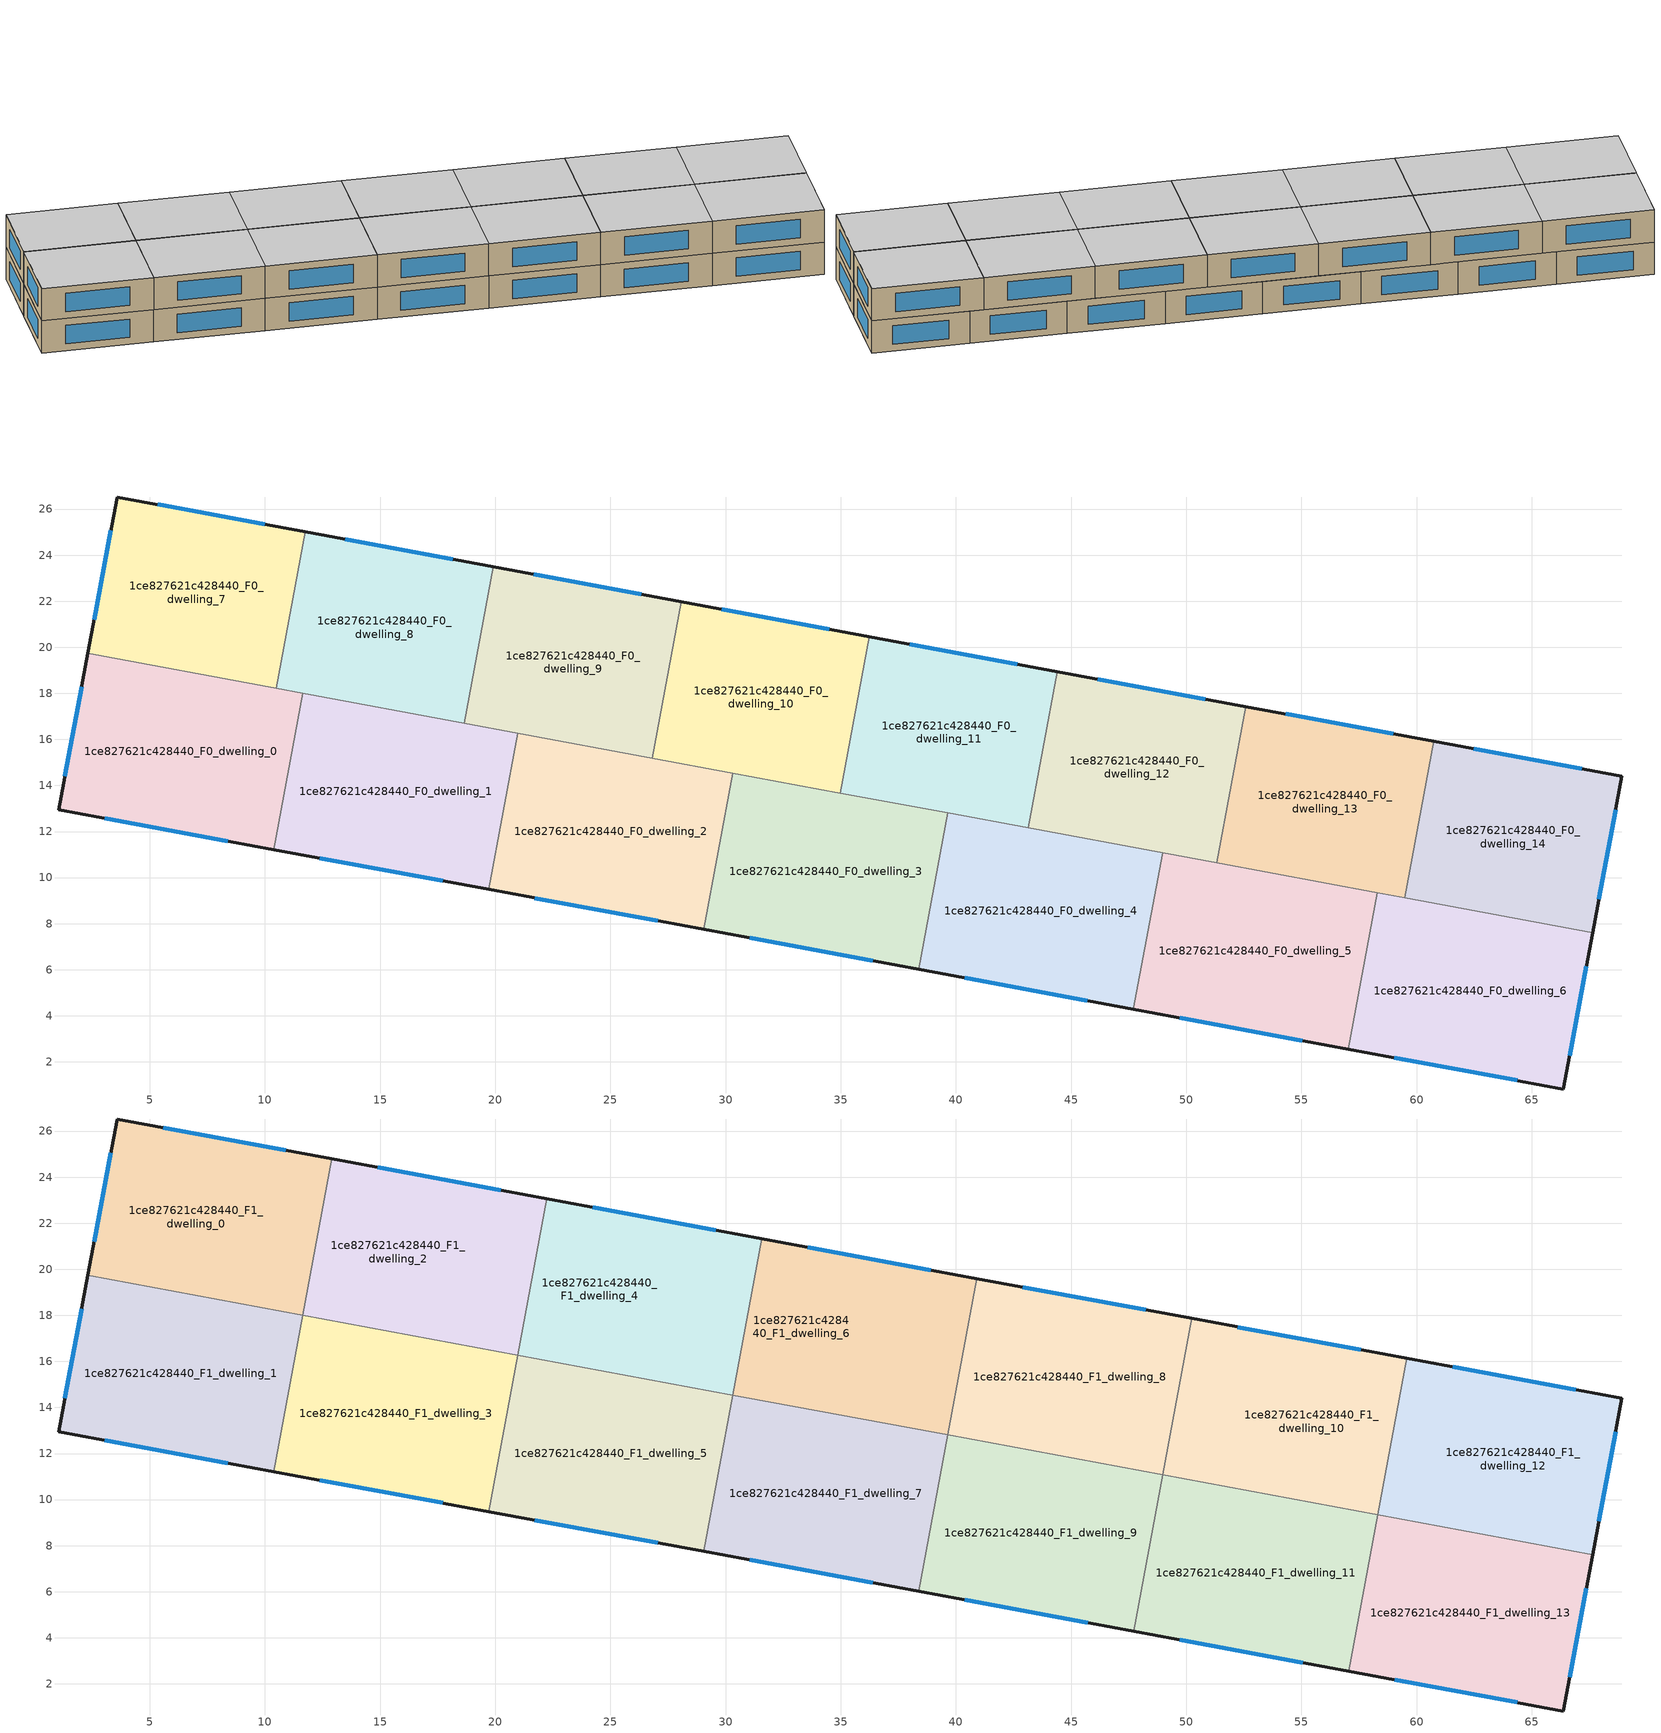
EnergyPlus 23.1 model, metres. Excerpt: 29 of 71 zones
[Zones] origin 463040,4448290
1ce827621c428440_F0_dwelling_0
 floor ground (EU_floor_Construction): 11.64,18 10.38,11.22 1.04,12.95 2.32,19.74 z0
 wall outside (EU_wall_Construction): 2.32,19.74 1.04,12.95 10.38,11.22 z0:3
 wall to 1ce827621c428440_F0_dwelling_1 (EU_wall_Construction): 10.38,11.22 11.64,18 z0:3
 wall to 1ce827621c428440_F0_dwelling_7 (EU_wall_Construction): 10.49,18.22 2.32,19.74 z0:3
 wall to 1ce827621c428440_F0_dwelling_8 (EU_wall_Construction): 11.64,18 10.49,18.22 z0:3
 window (EU_Window_Construction): 3.04,12.58 8.38,11.59 / 2.04,18.28 1.32,14.4 z0.64:2.36
1ce827621c428440_F0_dwelling_1
 floor ground (EU_floor_Construction): 20.97,16.27 19.71,9.48 10.38,11.22 11.64,18 z0
 wall outside (EU_wall_Construction): 10.38,11.22 19.71,9.48 z0:3
 wall to 1ce827621c428440_F0_dwelling_2 (EU_wall_Construction): 19.71,9.48 20.97,16.27 z0:3
 wall to 1ce827621c428440_F0_dwelling_8 (EU_wall_Construction): 18.65,16.7 11.64,18 z0:3
 wall to 1ce827621c428440_F0_dwelling_9 (EU_wall_Construction): 20.97,16.27 18.65,16.7 z0:3
 window (EU_Window_Construction): 12.38,10.84 17.71,9.85 z0.64:2.36
 roof outside (EU_roof_Construction): 10.39,11.21 11.65,18 11.01,14.61 z3
1ce827621c428440_F0_dwelling_10
 floor ground (EU_floor_Construction): 36.24,20.46 34.98,13.67 26.82,15.19 28.08,21.98 z0
 wall outside (EU_wall_Construction): 36.24,20.46 28.08,21.98 z0:3
 wall to 1ce827621c428440_F0_dwelling_11 (EU_wall_Construction): 34.98,13.67 36.24,20.46 z0:3
 wall to 1ce827621c428440_F0_dwelling_9 (EU_wall_Construction): 28.08,21.98 26.82,15.19 z0:3
 wall to 1ce827621c428440_F0_dwelling_3 (EU_wall_Construction): 30.31,14.54 34.98,13.67 z0:3
 wall to 1ce827621c428440_F0_dwelling_2 (EU_wall_Construction): 26.82,15.19 30.31,14.54 z0:3
 window (EU_Window_Construction): 34.49,20.78 29.83,21.65 z0.64:2.36
 ceiling adiabatic (EU_roof_Construction): 34.98,13.67 36.24,20.46 28.08,21.98 26.82,15.19 z3
1ce827621c428440_F0_dwelling_11
 floor ground (EU_floor_Construction): 44.41,18.94 43.15,12.15 34.98,13.67 36.24,20.46 z0
 wall outside (EU_wall_Construction): 44.41,18.94 36.24,20.46 z0:3
 wall to 1ce827621c428440_F0_dwelling_12 (EU_wall_Construction): 43.15,12.15 44.41,18.94 z0:3
 wall to 1ce827621c428440_F0_dwelling_4 (EU_wall_Construction): 39.64,12.81 43.15,12.15 z0:3
 wall to 1ce827621c428440_F0_dwelling_3 (EU_wall_Construction): 34.98,13.67 39.64,12.81 z0:3
 window (EU_Window_Construction): 42.66,19.27 37.99,20.14 z0.64:2.36
 ceiling adiabatic (EU_roof_Construction): 43.15,12.15 44.41,18.94 40.9,19.59 39.64,12.81 z3
1ce827621c428440_F0_dwelling_12
 floor ground (EU_floor_Construction): 52.57,17.43 51.31,10.64 43.15,12.15 44.41,18.94 z0
 wall outside (EU_wall_Construction): 52.57,17.43 44.41,18.94 z0:3
 wall to 1ce827621c428440_F0_dwelling_13 (EU_wall_Construction): 51.31,10.64 52.57,17.43 z0:3
 wall to 1ce827621c428440_F0_dwelling_5 (EU_wall_Construction): 48.97,11.07 51.31,10.64 z0:3
 wall to 1ce827621c428440_F0_dwelling_4 (EU_wall_Construction): 43.15,12.15 48.97,11.07 z0:3
 window (EU_Window_Construction): 50.83,17.75 46.16,18.62 z0.64:2.36
 ceiling adiabatic (EU_roof_Construction): 48.97,11.07 50.23,17.86 44.41,18.94 43.15,12.15 z3
1ce827621c428440_F0_dwelling_13
 floor ground (EU_floor_Construction): 60.74,15.91 59.48,9.12 51.31,10.64 52.57,17.43 z0
 wall outside (EU_wall_Construction): 60.74,15.91 52.57,17.43 z0:3
 wall to 1ce827621c428440_F0_dwelling_14 (EU_wall_Construction): 59.48,9.12 60.74,15.91 z0:3
 wall to 1ce827621c428440_F0_dwelling_6 (EU_wall_Construction): 58.3,9.34 59.48,9.12 z0:3
 wall to 1ce827621c428440_F0_dwelling_5 (EU_wall_Construction): 51.31,10.64 58.3,9.34 z0:3
 window (EU_Window_Construction): 58.99,16.24 54.32,17.1 z0.64:2.36
1ce827621c428440_F0_dwelling_14
 floor ground (EU_floor_Construction): 68.91,14.39 67.64,7.61 59.48,9.12 60.74,15.91 z0
 wall outside (EU_wall_Construction): 67.64,7.61 68.91,14.39 60.74,15.91 z0:3
 wall to 1ce827621c428440_F0_dwelling_6 (EU_wall_Construction): 59.48,9.12 67.64,7.61 z0:3
 window (EU_Window_Construction): 67.16,14.72 62.49,15.59 / 67.91,9.06 68.64,12.94 z0.64:2.36
1ce827621c428440_F0_dwelling_2
 floor ground (EU_floor_Construction): 30.3,14.54 29.04,7.75 19.71,9.48 20.97,16.27 z0
 wall outside (EU_wall_Construction): 19.71,9.48 29.04,7.75 z0:3
 wall to 1ce827621c428440_F0_dwelling_3 (EU_wall_Construction): 29.04,7.75 30.3,14.54 z0:3
 wall to 1ce827621c428440_F0_dwelling_9 (EU_wall_Construction): 26.82,15.19 20.97,16.27 z0:3
 window (EU_Window_Construction): 21.71,9.11 27.05,8.12 z0.64:2.36
 ceiling adiabatic (EU_roof_Construction): 29.05,7.75 30.3,14.54 20.98,16.27 19.72,9.48 z3
1ce827621c428440_F0_dwelling_3
 floor ground (EU_floor_Construction): 39.64,12.81 38.38,6.02 29.04,7.75 30.3,14.54 z0
 wall outside (EU_wall_Construction): 29.04,7.75 38.38,6.02 z0:3
 wall to 1ce827621c428440_F0_dwelling_4 (EU_wall_Construction): 38.38,6.02 39.64,12.81 z0:3
 window (EU_Window_Construction): 31.04,7.38 36.38,6.39 z0.64:2.36
 ceiling adiabatic (EU_roof_Construction): 38.38,6.02 39.64,12.81 30.31,14.54 29.05,7.75 z3
1ce827621c428440_F0_dwelling_4
 floor ground (EU_floor_Construction): 48.97,11.07 47.71,4.29 38.38,6.02 39.64,12.81 z0
 wall outside (EU_wall_Construction): 38.38,6.02 47.71,4.29 z0:3
 wall to 1ce827621c428440_F0_dwelling_5 (EU_wall_Construction): 47.71,4.29 48.97,11.07 z0:3
 window (EU_Window_Construction): 40.38,5.65 45.71,4.66 z0.64:2.36
1ce827621c428440_F0_dwelling_5
 floor ground (EU_floor_Construction): 58.3,9.34 57.04,2.55 47.71,4.29 48.97,11.07 z0
 wall outside (EU_wall_Construction): 47.71,4.29 57.04,2.55 z0:3
 wall to 1ce827621c428440_F0_dwelling_6 (EU_wall_Construction): 57.04,2.55 58.3,9.34 z0:3
 window (EU_Window_Construction): 49.71,3.91 55.04,2.92 z0.64:2.36
 ceiling adiabatic (EU_roof_Construction): 57.04,2.55 58.3,9.34 48.97,11.07 47.71,4.29 z3
1ce827621c428440_F0_dwelling_6
 floor ground (EU_floor_Construction): 67.64,7.61 66.37,0.82 57.04,2.55 58.3,9.34 z0
 wall outside (EU_wall_Construction): 57.04,2.55 66.37,0.82 67.64,7.61 z0:3
 window (EU_Window_Construction): 66.64,2.27 67.37,6.15 / 59.04,2.18 64.37,1.19 z0.64:2.36
1ce827621c428440_F0_dwelling_7
 floor ground (EU_floor_Construction): 11.75,25.01 10.49,18.22 2.32,19.74 3.59,26.52 z0
 wall outside (EU_wall_Construction): 11.75,25.01 3.59,26.52 2.32,19.74 z0:3
 wall to 1ce827621c428440_F0_dwelling_8 (EU_wall_Construction): 10.49,18.22 11.75,25.01 z0:3
 window (EU_Window_Construction): 3.32,25.07 2.59,21.19 / 10,25.33 5.34,26.2 z0.64:2.36
 ceiling adiabatic (EU_roof_Construction): 10.49,18.22 11.75,25.01 3.59,26.52 2.32,19.74 z3
1ce827621c428440_F0_dwelling_8
 floor ground (EU_floor_Construction): 19.91,23.49 18.65,16.7 10.49,18.22 11.75,25.01 z0
 wall outside (EU_wall_Construction): 19.91,23.49 11.75,25.01 z0:3
 wall to 1ce827621c428440_F0_dwelling_9 (EU_wall_Construction): 18.65,16.7 19.91,23.49 z0:3
 window (EU_Window_Construction): 18.16,23.82 13.5,24.68 z0.64:2.36
1ce827621c428440_F0_dwelling_9
 floor ground (EU_floor_Construction): 28.08,21.98 26.82,15.19 18.65,16.7 19.91,23.49 z0
 wall outside (EU_wall_Construction): 28.08,21.98 19.91,23.49 z0:3
 window (EU_Window_Construction): 26.33,22.3 21.66,23.17 z0.64:2.36
1ce827621c428440_F1_dwelling_0
 floor to 1ce827621c428440_F0_dwelling_8 (EU_floor_Construction): 12.91,24.79 11.65,18 10.49,18.22 11.75,25.01 z3
 floor adiabatic (EU_floor_Construction): 11.75,25.01 10.49,18.22 11.65,18 2.32,19.73 3.59,26.52 z3
 wall outside (EU_wall_Construction): 12.91,24.79 3.59,26.52 2.32,19.73 z3:6
 wall to 1ce827621c428440_F1_dwelling_1 (EU_wall_Construction): 2.32,19.73 11.65,18 z3:6
 wall to 1ce827621c428440_F1_dwelling_2 (EU_wall_Construction): 11.65,18 12.91,24.79 z3:6
 window (EU_Window_Construction): 3.32,25.07 2.59,21.19 / 10.91,25.16 5.58,26.15 z3.64:5.36
 ceiling to 1ce827621c428440_F2_dwelling_0 (EU_floor_Construction): 11.65,18 12.91,24.79 3.59,26.52 2.32,19.73 z6
1ce827621c428440_F1_dwelling_1
 floor outside (EU_floor_Construction): 11.64,18 11.01,14.61 10.38,11.22 z3
 floor to 1ce827621c428440_F0_dwelling_0 (EU_floor_Construction): 11.64,18 10.38,11.22 1.04,12.95 2.32,19.73 z3
 wall outside (EU_wall_Construction): 2.32,19.73 1.04,12.95 10.39,11.21 z3:6
 wall to 1ce827621c428440_F1_dwelling_3 (EU_wall_Construction): 10.39,11.21 11.65,18 z3:6
 window (EU_Window_Construction): 2.04,18.28 1.32,14.4 / 3.05,12.58 8.39,11.59 z3.64:5.36
 ceiling to 1ce827621c428440_F2_dwelling_1 (EU_floor_Construction): 10.39,11.21 11.65,18 2.32,19.73 1.04,12.95 z6
1ce827621c428440_F1_dwelling_10
 floor to 1ce827621c428440_F0_dwelling_13 (EU_floor_Construction): 59.57,16.13 58.31,9.34 51.31,10.64 52.57,17.43 z3
 floor to 1ce827621c428440_F0_dwelling_12 (EU_floor_Construction): 52.57,17.43 51.31,10.64 48.97,11.07 50.23,17.86 z3
 wall outside (EU_wall_Construction): 59.57,16.13 50.23,17.86 z3:6
 wall to 1ce827621c428440_F1_dwelling_11 (EU_wall_Construction): 48.97,11.07 58.31,9.34 z3:6
 wall to 1ce827621c428440_F1_dwelling_8 (EU_wall_Construction): 50.23,17.86 48.97,11.07 z3:6
 wall to 1ce827621c428440_F1_dwelling_12 (EU_wall_Construction): 58.31,9.35 59.57,16.13 z3:6
 window (EU_Window_Construction): 57.57,16.5 52.23,17.49 z3.64:5.36
 ceiling to 1ce827621c428440_F2_dwelling_10 (EU_floor_Construction): 58.31,9.34 59.57,16.13 50.23,17.86 48.97,11.07 z6
1ce827621c428440_F1_dwelling_11
 floor adiabatic (EU_floor_Construction): 58.3,9.34 57.04,2.55 47.71,4.28 48.97,11.07 z3
 wall outside (EU_wall_Construction): 47.71,4.28 57.05,2.55 z3:6
 wall to 1ce827621c428440_F1_dwelling_9 (EU_wall_Construction): 48.97,11.07 47.71,4.28 z3:6
 wall to 1ce827621c428440_F1_dwelling_13 (EU_wall_Construction): 57.05,2.55 58.31,9.34 z3:6
 window (EU_Window_Construction): 49.71,3.91 55.05,2.92 z3.64:5.36
 ceiling to 1ce827621c428440_F2_dwelling_11 (EU_floor_Construction): 57.05,2.55 58.31,9.34 48.97,11.07 47.71,4.28 z6
1ce827621c428440_F1_dwelling_12
 floor to 1ce827621c428440_F0_dwelling_14 (EU_floor_Construction): 68.91,14.39 67.64,7.61 59.48,9.13 60.74,15.91 z3
 floor to 1ce827621c428440_F0_dwelling_13 (EU_floor_Construction): 60.74,15.91 59.48,9.13 58.31,9.34 59.57,16.13 z3
 wall outside (EU_wall_Construction): 67.64,7.61 68.91,14.39 59.57,16.13 z3:6
 wall to 1ce827621c428440_F1_dwelling_13 (EU_wall_Construction): 58.31,9.34 67.64,7.61 z3:6
 window (EU_Window_Construction): 67.91,9.06 68.64,12.94 / 66.91,14.77 61.57,15.76 z3.64:5.36
 ceiling to 1ce827621c428440_F2_dwelling_12 (EU_floor_Construction): 67.64,7.61 68.91,14.39 59.57,16.13 58.31,9.34 z6
1ce827621c428440_F1_dwelling_13
 floor to 1ce827621c428440_F0_dwelling_6 (EU_floor_Construction): 67.64,7.61 66.37,0.82 57.05,2.55 58.31,9.34 z3
 wall outside (EU_wall_Construction): 57.05,2.55 66.37,0.82 67.64,7.61 z3:6
 window (EU_Window_Construction): 66.64,2.28 67.37,6.16 / 59.04,2.18 64.37,1.19 z3.64:5.36
 ceiling to 1ce827621c428440_F2_dwelling_13 (EU_floor_Construction): 66.37,0.82 67.64,7.61 58.31,9.34 57.05,2.55 z6
1ce827621c428440_F1_dwelling_2
 floor to 1ce827621c428440_F0_dwelling_8 (EU_floor_Construction): 19.91,23.49 18.65,16.7 11.65,18 12.91,24.79 z3
 floor to 1ce827621c428440_F0_dwelling_9 (EU_floor_Construction): 22.24,23.06 20.98,16.27 18.65,16.7 19.91,23.49 z3
 wall outside (EU_wall_Construction): 22.24,23.06 12.91,24.79 z3:6
 wall to 1ce827621c428440_F1_dwelling_4 (EU_wall_Construction): 20.98,16.27 22.24,23.06 z3:6
 wall to 1ce827621c428440_F1_dwelling_3 (EU_wall_Construction): 11.65,18 20.98,16.27 z3:6
 window (EU_Window_Construction): 20.24,23.43 14.91,24.42 z3.64:5.36
 ceiling to 1ce827621c428440_F2_dwelling_2 (EU_floor_Construction): 20.98,16.27 22.24,23.06 12.91,24.79 11.65,18 z6
1ce827621c428440_F1_dwelling_3
 floor to 1ce827621c428440_F0_dwelling_1 (EU_floor_Construction): 20.97,16.27 19.71,9.48 10.39,11.21 11.65,18 z3
 wall outside (EU_wall_Construction): 10.39,11.21 19.72,9.48 z3:6
 wall to 1ce827621c428440_F1_dwelling_5 (EU_wall_Construction): 19.72,9.48 20.98,16.27 z3:6
 window (EU_Window_Construction): 12.39,10.84 17.72,9.85 z3.64:5.36
 ceiling to 1ce827621c428440_F2_dwelling_3 (EU_floor_Construction): 19.72,9.48 20.98,16.27 11.65,18 10.39,11.21 z6
1ce827621c428440_F1_dwelling_4
 floor to 1ce827621c428440_F0_dwelling_9 (EU_floor_Construction): 28.08,21.98 26.82,15.19 20.98,16.27 22.24,23.06 z3
 floor adiabatic (EU_floor_Construction): 31.57,21.33 30.31,14.54 26.82,15.19 28.08,21.98 z3
 wall outside (EU_wall_Construction): 31.57,21.33 22.24,23.06 z3:6
 wall to 1ce827621c428440_F1_dwelling_5 (EU_wall_Construction): 20.98,16.27 30.31,14.54 z3:6
 wall to 1ce827621c428440_F1_dwelling_6 (EU_wall_Construction): 30.31,14.54 31.57,21.33 z3:6
 window (EU_Window_Construction): 29.57,21.7 24.24,22.69 z3.64:5.36
 ceiling to 1ce827621c428440_F2_dwelling_4 (EU_floor_Construction): 30.31,14.54 31.57,21.33 22.24,23.06 20.98,16.27 z6
1ce827621c428440_F1_dwelling_5
 floor adiabatic (EU_floor_Construction): 30.31,14.54 29.05,7.75 19.72,9.48 20.98,16.27 z3
 wall outside (EU_wall_Construction): 19.72,9.48 29.05,7.75 z3:6
 wall to 1ce827621c428440_F1_dwelling_7 (EU_wall_Construction): 29.05,7.75 30.31,14.54 z3:6
 window (EU_Window_Construction): 21.72,9.11 27.05,8.12 z3.64:5.36
 ceiling to 1ce827621c428440_F2_dwelling_5 (EU_floor_Construction): 29.05,7.75 30.31,14.54 20.98,16.27 19.72,9.48 z6
1ce827621c428440_F1_dwelling_6
 floor to 1ce827621c428440_F0_dwelling_10 (EU_floor_Construction): 36.24,20.46 34.98,13.67 30.31,14.54 31.57,21.33 z3
 floor to 1ce827621c428440_F0_dwelling_11 (EU_floor_Construction): 40.9,19.59 39.64,12.81 34.98,13.67 36.24,20.46 z3
 wall outside (EU_wall_Construction): 40.9,19.59 31.57,21.33 z3:6
 wall to 1ce827621c428440_F1_dwelling_8 (EU_wall_Construction): 39.64,12.8 40.9,19.59 z3:6
 wall to 1ce827621c428440_F1_dwelling_7 (EU_wall_Construction): 30.31,14.54 39.64,12.8 z3:6
 window (EU_Window_Construction): 38.9,19.97 33.57,20.96 z3.64:5.36
 ceiling to 1ce827621c428440_F2_dwelling_6 (EU_floor_Construction): 39.64,12.8 40.9,19.59 31.57,21.33 30.31,14.54 z6
1ce827621c428440_F1_dwelling_7
 floor adiabatic (EU_floor_Construction): 39.64,12.8 38.38,6.02 29.05,7.75 30.31,14.54 z3
 wall outside (EU_wall_Construction): 29.05,7.75 38.38,6.02 z3:6
 wall to 1ce827621c428440_F1_dwelling_9 (EU_wall_Construction): 38.38,6.02 39.64,12.8 z3:6
 window (EU_Window_Construction): 31.05,7.38 36.38,6.39 z3.64:5.36
 ceiling to 1ce827621c428440_F2_dwelling_7 (EU_floor_Construction): 38.38,6.02 39.64,12.8 30.31,14.54 29.05,7.75 z6
1ce827621c428440_F1_dwelling_8
 floor adiabatic (EU_floor_Construction): 50.23,17.86 48.97,11.07 39.64,12.8 40.9,19.59 z3
 wall outside (EU_wall_Construction): 50.23,17.86 40.9,19.59 z3:6
 wall to 1ce827621c428440_F1_dwelling_9 (EU_wall_Construction): 39.64,12.8 48.97,11.07 z3:6
 window (EU_Window_Construction): 48.24,18.23 42.9,19.22 z3.64:5.36
 ceiling to 1ce827621c428440_F2_dwelling_8 (EU_floor_Construction): 48.97,11.07 50.23,17.86 40.9,19.59 39.64,12.8 z6
1ce827621c428440_F1_dwelling_9
 floor to 1ce827621c428440_F0_dwelling_4 (EU_floor_Construction): 48.97,11.07 47.71,4.29 38.38,6.02 39.64,12.8 z3
 wall outside (EU_wall_Construction): 38.38,6.02 47.71,4.28 z3:6
 window (EU_Window_Construction): 40.38,5.65 45.72,4.66 z3.64:5.36
 ceiling to 1ce827621c428440_F2_dwelling_9 (EU_floor_Construction): 47.71,4.28 48.97,11.07 39.64,12.8 38.38,6.02 z6
[Building]
EU S2 Campaign: North Axis=0; Terrain=City; Solar Distribution=FullExterior
[Site:Location]
Yerevan-Zvartnots.Intl.AP: Latitude=40.15; Longitude=44.383; Time Zone=4; Elevation=854
[SizingPeriod:WeatherFileDays]
AnnualSizingPeriod: Begin Month=1; Begin Day of Month=1; End Month=12; End Day of Month=31; Day of Week for Start Day=Monday; Use Weather File Daylight Saving Period=No; Use Weather File Rain and Snow Indicators=No
[MATERIAL]
EU_InternalMass_Material: Roughness=MediumRough; Thickness=0.1; Conductivity=1; Density=1800; Specific Heat=900; Thermal Absorptance=0.9; Solar Absorptance=0.7; Visible Absorptance=0.7
[MATERIAL:NOMASS] Roughness=MediumRough; Thermal Absorptance=0.9; Solar Absorptance=0.7; Visible Absorptance=0.7
Name | Thermal Resistance
EU_wall_NoMass | 1.05043
EU_roof_NoMass | 1.45357
EU_floor_NoMass | 0.478065
[WINDOWMATERIAL:SIMPLEGLAZINGSYSTEM]
EU_Window_SimpleGlazing: UFactor=2.5566; Solar Heat Gain Coefficient=0.75; Visible Transmittance=0.75
[CONSTRUCTION]
EU_wall_Construction: EU_wall_NoMass
EU_roof_Construction: EU_roof_NoMass
EU_floor_Construction: EU_floor_NoMass
EU_Window_Construction: EU_Window_SimpleGlazing
EU_InternalMass_Construction: EU_InternalMass_Material
[ZONE] Type=1; Multiplier=1; Ceiling Height=autocalculate; Floor Area=autocalculate; Part of Total Floor Area=Yes
Name | Volume
1ce827621c428440_F0_dwelling_0 | 196.583
1ce827621c428440_F1_dwelling_0 | 196.61
1ce827621c428440_F0_dwelling_1; 1ce827621c428440_F1_dwelling_10; 1ce827621c428440_F1_dwelling_3; 1ce827621c428440_F0_dwelling_5 | 196.605
1ce827621c428440_F1_dwelling_1; 1ce827621c428440_F1_dwelling_12; 1ce827621c428440_F0_dwelling_2 | 196.592
1ce827621c428440_F0_dwelling_10; 1ce827621c428440_F0_dwelling_9 | 172.032
1ce827621c428440_F0_dwelling_11 | 172.056
1ce827621c428440_F1_dwelling_11; 1ce827621c428440_F1_dwelling_2 | 196.612
1ce827621c428440_F0_dwelling_12; 1ce827621c428440_F0_dwelling_13 | 172.031
1ce827621c428440_F1_dwelling_13 | 196.611
1ce827621c428440_F0_dwelling_14 | 172.042
1ce827621c428440_F0_dwelling_3 | 196.588
1ce827621c428440_F0_dwelling_4; 1ce827621c428440_F1_dwelling_4; 1ce827621c428440_F1_dwelling_9 | 196.593
1ce827621c428440_F1_dwelling_5; 1ce827621c428440_F1_dwelling_8 | 196.604
1ce827621c428440_F0_dwelling_6 | 196.584
1ce827621c428440_F1_dwelling_6 | 196.608
1ce827621c428440_F0_dwelling_7 | 172.029
1ce827621c428440_F1_dwelling_7 | 196.579
1ce827621c428440_F0_dwelling_8 | 172.039
[INTERNALMASS] Construction=EU_InternalMass_Construction
Name | Zone or ZoneList | Surface Area
1ce827621c428440_F0_dwelling_0_EU_InternalMass | 1ce827621c428440_F0_dwelling_0 | 65.5277
1ce827621c428440_F0_dwelling_1_EU_InternalMass | 1ce827621c428440_F0_dwelling_1 | 65.535
1ce827621c428440_F0_dwelling_2_EU_InternalMass | 1ce827621c428440_F0_dwelling_2 | 65.5307
1ce827621c428440_F0_dwelling_3_EU_InternalMass | 1ce827621c428440_F0_dwelling_3 | 65.5292
1ce827621c428440_F0_dwelling_4_EU_InternalMass | 1ce827621c428440_F0_dwelling_4 | 65.5307
1ce827621c428440_F0_dwelling_5_EU_InternalMass | 1ce827621c428440_F0_dwelling_5 | 65.535
1ce827621c428440_F0_dwelling_6_EU_InternalMass | 1ce827621c428440_F0_dwelling_6 | 65.5277
1ce827621c428440_F0_dwelling_7_EU_InternalMass | 1ce827621c428440_F0_dwelling_7 | 57.3433
1ce827621c428440_F0_dwelling_8_EU_InternalMass | 1ce827621c428440_F0_dwelling_8 | 57.3465
1ce827621c428440_F0_dwelling_9_EU_InternalMass | 1ce827621c428440_F0_dwelling_9 | 57.3439
1ce827621c428440_F0_dwelling_10_EU_InternalMass | 1ce827621c428440_F0_dwelling_10 | 57.3439
1ce827621c428440_F0_dwelling_11_EU_InternalMass | 1ce827621c428440_F0_dwelling_11 | 57.3519
1ce827621c428440_F0_dwelling_12_EU_InternalMass | 1ce827621c428440_F0_dwelling_12 | 57.3439
1ce827621c428440_F0_dwelling_13_EU_InternalMass | 1ce827621c428440_F0_dwelling_13 | 57.3439
1ce827621c428440_F0_dwelling_14_EU_InternalMass | 1ce827621c428440_F0_dwelling_14 | 57.3474
1ce827621c428440_F1_dwelling_0_EU_InternalMass | 1ce827621c428440_F1_dwelling_0 | 65.5393
1ce827621c428440_F1_dwelling_1_EU_InternalMass | 1ce827621c428440_F1_dwelling_1 | 65.532
1ce827621c428440_F1_dwelling_2_EU_InternalMass | 1ce827621c428440_F1_dwelling_2 | 65.5373
1ce827621c428440_F1_dwelling_3_EU_InternalMass | 1ce827621c428440_F1_dwelling_3 | 65.5326
1ce827621c428440_F1_dwelling_4_EU_InternalMass | 1ce827621c428440_F1_dwelling_4 | 65.5284
1ce827621c428440_F1_dwelling_5_EU_InternalMass | 1ce827621c428440_F1_dwelling_5 | 65.5347
1ce827621c428440_F1_dwelling_6_EU_InternalMass | 1ce827621c428440_F1_dwelling_6 | 65.5388
1ce827621c428440_F1_dwelling_7_EU_InternalMass | 1ce827621c428440_F1_dwelling_7 | 65.5286
1ce827621c428440_F1_dwelling_8_EU_InternalMass | 1ce827621c428440_F1_dwelling_8 | 65.5347
1ce827621c428440_F1_dwelling_9_EU_InternalMass | 1ce827621c428440_F1_dwelling_9 | 65.5284
1ce827621c428440_F1_dwelling_10_EU_InternalMass | 1ce827621c428440_F1_dwelling_10 | 65.5326
1ce827621c428440_F1_dwelling_11_EU_InternalMass | 1ce827621c428440_F1_dwelling_11 | 65.5373
1ce827621c428440_F1_dwelling_12_EU_InternalMass | 1ce827621c428440_F1_dwelling_12 | 65.532
1ce827621c428440_F1_dwelling_13_EU_InternalMass | 1ce827621c428440_F1_dwelling_13 | 65.5393
[OTHEREQUIPMENT] Fuel Type=Electricity; Design Level Calculation Method=Watts/Area; Power per Zone Floor Area=1; Fraction Latent=0; Fraction Radiant=0; Fraction Lost=0; Carbon Dioxide Generation Rate=0; EndUse Subcategory=EU_Step8_InternalGains
Name | Zone or ZoneList or Space or SpaceList | Schedule
EU_Step8_InternalGain_1ce827621c428440_F0_dwelling_0_f000 | 1ce827621c428440_F0_dwelling_0 | EU_Step8_GainSchedule_1ce827621c428440_F0_dwelling_0_f000
EU_Step8_InternalGain_1ce827621c428440_F0_dwelling_1_f000 | 1ce827621c428440_F0_dwelling_1 | EU_Step8_GainSchedule_1ce827621c428440_F0_dwelling_1_f000
EU_Step8_InternalGain_1ce827621c428440_F0_dwelling_2_f000 | 1ce827621c428440_F0_dwelling_2 | EU_Step8_GainSchedule_1ce827621c428440_F0_dwelling_2_f000
EU_Step8_InternalGain_1ce827621c428440_F0_dwelling_3_f000 | 1ce827621c428440_F0_dwelling_3 | EU_Step8_GainSchedule_1ce827621c428440_F0_dwelling_3_f000
EU_Step8_InternalGain_1ce827621c428440_F0_dwelling_4_f000 | 1ce827621c428440_F0_dwelling_4 | EU_Step8_GainSchedule_1ce827621c428440_F0_dwelling_4_f000
EU_Step8_InternalGain_1ce827621c428440_F0_dwelling_5_f000 | 1ce827621c428440_F0_dwelling_5 | EU_Step8_GainSchedule_1ce827621c428440_F0_dwelling_5_f000
EU_Step8_InternalGain_1ce827621c428440_F0_dwelling_6_f000 | 1ce827621c428440_F0_dwelling_6 | EU_Step8_GainSchedule_1ce827621c428440_F0_dwelling_6_f000
EU_Step8_InternalGain_1ce827621c428440_F0_dwelling_7_f000 | 1ce827621c428440_F0_dwelling_7 | EU_Step8_GainSchedule_1ce827621c428440_F0_dwelling_7_f000
EU_Step8_InternalGain_1ce827621c428440_F0_dwelling_8_f000 | 1ce827621c428440_F0_dwelling_8 | EU_Step8_GainSchedule_1ce827621c428440_F0_dwelling_8_f000
EU_Step8_InternalGain_1ce827621c428440_F0_dwelling_9_f000 | 1ce827621c428440_F0_dwelling_9 | EU_Step8_GainSchedule_1ce827621c428440_F0_dwelling_9_f000
EU_Step8_InternalGain_1ce827621c428440_F0_dwelling_10_f000 | 1ce827621c428440_F0_dwelling_10 | EU_Step8_GainSchedule_1ce827621c428440_F0_dwelling_10_f000
EU_Step8_InternalGain_1ce827621c428440_F0_dwelling_11_f000 | 1ce827621c428440_F0_dwelling_11 | EU_Step8_GainSchedule_1ce827621c428440_F0_dwelling_11_f000
EU_Step8_InternalGain_1ce827621c428440_F0_dwelling_12_f000 | 1ce827621c428440_F0_dwelling_12 | EU_Step8_GainSchedule_1ce827621c428440_F0_dwelling_12_f000
EU_Step8_InternalGain_1ce827621c428440_F0_dwelling_13_f000 | 1ce827621c428440_F0_dwelling_13 | EU_Step8_GainSchedule_1ce827621c428440_F0_dwelling_13_f000
EU_Step8_InternalGain_1ce827621c428440_F0_dwelling_14_f000 | 1ce827621c428440_F0_dwelling_14 | EU_Step8_GainSchedule_1ce827621c428440_F0_dwelling_14_f000
EU_Step8_InternalGain_1ce827621c428440_F1_dwelling_0_f000 | 1ce827621c428440_F1_dwelling_0 | EU_Step8_GainSchedule_1ce827621c428440_F1_dwelling_0_f000
EU_Step8_InternalGain_1ce827621c428440_F1_dwelling_1_f000 | 1ce827621c428440_F1_dwelling_1 | EU_Step8_GainSchedule_1ce827621c428440_F1_dwelling_1_f000
EU_Step8_InternalGain_1ce827621c428440_F1_dwelling_2_f000 | 1ce827621c428440_F1_dwelling_2 | EU_Step8_GainSchedule_1ce827621c428440_F1_dwelling_2_f000
EU_Step8_InternalGain_1ce827621c428440_F1_dwelling_3_f000 | 1ce827621c428440_F1_dwelling_3 | EU_Step8_GainSchedule_1ce827621c428440_F1_dwelling_3_f000
EU_Step8_InternalGain_1ce827621c428440_F1_dwelling_4_f000 | 1ce827621c428440_F1_dwelling_4 | EU_Step8_GainSchedule_1ce827621c428440_F1_dwelling_4_f000
EU_Step8_InternalGain_1ce827621c428440_F1_dwelling_5_f000 | 1ce827621c428440_F1_dwelling_5 | EU_Step8_GainSchedule_1ce827621c428440_F1_dwelling_5_f000
EU_Step8_InternalGain_1ce827621c428440_F1_dwelling_6_f000 | 1ce827621c428440_F1_dwelling_6 | EU_Step8_GainSchedule_1ce827621c428440_F1_dwelling_6_f000
EU_Step8_InternalGain_1ce827621c428440_F1_dwelling_7_f000 | 1ce827621c428440_F1_dwelling_7 | EU_Step8_GainSchedule_1ce827621c428440_F1_dwelling_7_f000
EU_Step8_InternalGain_1ce827621c428440_F1_dwelling_8_f000 | 1ce827621c428440_F1_dwelling_8 | EU_Step8_GainSchedule_1ce827621c428440_F1_dwelling_8_f000
EU_Step8_InternalGain_1ce827621c428440_F1_dwelling_9_f000 | 1ce827621c428440_F1_dwelling_9 | EU_Step8_GainSchedule_1ce827621c428440_F1_dwelling_9_f000
EU_Step8_InternalGain_1ce827621c428440_F1_dwelling_10_f000 | 1ce827621c428440_F1_dwelling_10 | EU_Step8_GainSchedule_1ce827621c428440_F1_dwelling_10_f000
EU_Step8_InternalGain_1ce827621c428440_F1_dwelling_11_f000 | 1ce827621c428440_F1_dwelling_11 | EU_Step8_GainSchedule_1ce827621c428440_F1_dwelling_11_f000
EU_Step8_InternalGain_1ce827621c428440_F1_dwelling_12_f000 | 1ce827621c428440_F1_dwelling_12 | EU_Step8_GainSchedule_1ce827621c428440_F1_dwelling_12_f000
EU_Step8_InternalGain_1ce827621c428440_F1_dwelling_13_f000 | 1ce827621c428440_F1_dwelling_13 | EU_Step8_GainSchedule_1ce827621c428440_F1_dwelling_13_f000
[ZONEVENTILATION:DESIGNFLOWRATE] Schedule=EU_AlwaysOn; Design Flow Rate Calculation Method=AirChanges/Hour; Air Changes per Hour=0.557805; Ventilation Type=Natural; Fan Pressure Rise=0; Fan Total Efficiency=1; Constant Term Coefficient=1; Temperature Term Coefficient=0; Velocity Term Coefficient=0; Velocity Squared Term Coefficient=0; Minimum Indoor Temperature=-100; Maximum Indoor Temperature=100; Delta Temperature=-100; Minimum Outdoor Temperature=-100; Maximum Outdoor Temperature=100; Maximum Wind Speed=40
Name | Zone or ZoneList or Space or SpaceList
EU_ConstantAir_1ce827621c428440_F0_dwelling_0 | 1ce827621c428440_F0_dwelling_0
EU_ConstantAir_1ce827621c428440_F0_dwelling_1 | 1ce827621c428440_F0_dwelling_1
EU_ConstantAir_1ce827621c428440_F0_dwelling_2 | 1ce827621c428440_F0_dwelling_2
EU_ConstantAir_1ce827621c428440_F0_dwelling_3 | 1ce827621c428440_F0_dwelling_3
EU_ConstantAir_1ce827621c428440_F0_dwelling_4 | 1ce827621c428440_F0_dwelling_4
EU_ConstantAir_1ce827621c428440_F0_dwelling_5 | 1ce827621c428440_F0_dwelling_5
EU_ConstantAir_1ce827621c428440_F0_dwelling_6 | 1ce827621c428440_F0_dwelling_6
EU_ConstantAir_1ce827621c428440_F0_dwelling_7 | 1ce827621c428440_F0_dwelling_7
EU_ConstantAir_1ce827621c428440_F0_dwelling_8 | 1ce827621c428440_F0_dwelling_8
EU_ConstantAir_1ce827621c428440_F0_dwelling_9 | 1ce827621c428440_F0_dwelling_9
EU_ConstantAir_1ce827621c428440_F0_dwelling_10 | 1ce827621c428440_F0_dwelling_10
EU_ConstantAir_1ce827621c428440_F0_dwelling_11 | 1ce827621c428440_F0_dwelling_11
EU_ConstantAir_1ce827621c428440_F0_dwelling_12 | 1ce827621c428440_F0_dwelling_12
EU_ConstantAir_1ce827621c428440_F0_dwelling_13 | 1ce827621c428440_F0_dwelling_13
EU_ConstantAir_1ce827621c428440_F0_dwelling_14 | 1ce827621c428440_F0_dwelling_14
EU_ConstantAir_1ce827621c428440_F1_dwelling_0 | 1ce827621c428440_F1_dwelling_0
EU_ConstantAir_1ce827621c428440_F1_dwelling_1 | 1ce827621c428440_F1_dwelling_1
EU_ConstantAir_1ce827621c428440_F1_dwelling_2 | 1ce827621c428440_F1_dwelling_2
EU_ConstantAir_1ce827621c428440_F1_dwelling_3 | 1ce827621c428440_F1_dwelling_3
EU_ConstantAir_1ce827621c428440_F1_dwelling_4 | 1ce827621c428440_F1_dwelling_4
EU_ConstantAir_1ce827621c428440_F1_dwelling_5 | 1ce827621c428440_F1_dwelling_5
EU_ConstantAir_1ce827621c428440_F1_dwelling_6 | 1ce827621c428440_F1_dwelling_6
EU_ConstantAir_1ce827621c428440_F1_dwelling_7 | 1ce827621c428440_F1_dwelling_7
EU_ConstantAir_1ce827621c428440_F1_dwelling_8 | 1ce827621c428440_F1_dwelling_8
EU_ConstantAir_1ce827621c428440_F1_dwelling_9 | 1ce827621c428440_F1_dwelling_9
EU_ConstantAir_1ce827621c428440_F1_dwelling_10 | 1ce827621c428440_F1_dwelling_10
EU_ConstantAir_1ce827621c428440_F1_dwelling_11 | 1ce827621c428440_F1_dwelling_11
EU_ConstantAir_1ce827621c428440_F1_dwelling_12 | 1ce827621c428440_F1_dwelling_12
EU_ConstantAir_1ce827621c428440_F1_dwelling_13 | 1ce827621c428440_F1_dwelling_13
[HVACTEMPLATE:THERMOSTAT] Constant Heating Setpoint=20; Constant Cooling Setpoint=50
EU_HeatOnly_1ce827621c428440_F0_dwelling_0; EU_HeatOnly_1ce827621c428440_F0_dwelling_1; EU_HeatOnly_1ce827621c428440_F0_dwelling_2; EU_HeatOnly_1ce827621c428440_F0_dwelling_3; EU_HeatOnly_1ce827621c428440_F0_dwelling_4; EU_HeatOnly_1ce827621c428440_F0_dwelling_5; EU_HeatOnly_1ce827621c428440_F0_dwelling_6; EU_HeatOnly_1ce827621c428440_F0_dwelling_7; EU_HeatOnly_1ce827621c428440_F0_dwelling_8; EU_HeatOnly_1ce827621c428440_F0_dwelling_9; EU_HeatOnly_1ce827621c428440_F0_dwelling_10; EU_HeatOnly_1ce827621c428440_F0_dwelling_11; EU_HeatOnly_1ce827621c428440_F0_dwelling_12; EU_HeatOnly_1ce827621c428440_F0_dwelling_13; EU_HeatOnly_1ce827621c428440_F0_dwelling_14; EU_HeatOnly_1ce827621c428440_F1_dwelling_0; EU_HeatOnly_1ce827621c428440_F1_dwelling_1; EU_HeatOnly_1ce827621c428440_F1_dwelling_2; EU_HeatOnly_1ce827621c428440_F1_dwelling_3; EU_HeatOnly_1ce827621c428440_F1_dwelling_4; EU_HeatOnly_1ce827621c428440_F1_dwelling_5; EU_HeatOnly_1ce827621c428440_F1_dwelling_6; EU_HeatOnly_1ce827621c428440_F1_dwelling_7; EU_HeatOnly_1ce827621c428440_F1_dwelling_8; EU_HeatOnly_1ce827621c428440_F1_dwelling_9; EU_HeatOnly_1ce827621c428440_F1_dwelling_10; EU_HeatOnly_1ce827621c428440_F1_dwelling_11; EU_HeatOnly_1ce827621c428440_F1_dwelling_12; EU_HeatOnly_1ce827621c428440_F1_dwelling_13; EU_HeatOnly_1ce827621c428440_F2_dwelling_0; EU_HeatOnly_1ce827621c428440_F2_dwelling_1; EU_HeatOnly_1ce827621c428440_F2_dwelling_2; EU_HeatOnly_1ce827621c428440_F2_dwelling_3; EU_HeatOnly_1ce827621c428440_F2_dwelling_4; EU_HeatOnly_1ce827621c428440_F2_dwelling_5; EU_HeatOnly_1ce827621c428440_F2_dwelling_6; EU_HeatOnly_1ce827621c428440_F2_dwelling_7; EU_HeatOnly_1ce827621c428440_F2_dwelling_8; EU_HeatOnly_1ce827621c428440_F2_dwelling_9; EU_HeatOnly_1ce827621c428440_F2_dwelling_10; EU_HeatOnly_1ce827621c428440_F2_dwelling_11; EU_HeatOnly_1ce827621c428440_F2_dwelling_12; EU_HeatOnly_1ce827621c428440_F2_dwelling_13; EU_HeatOnly_1ce827621c428440_F3_dwelling_0; EU_HeatOnly_1ce827621c428440_F3_dwelling_1; EU_HeatOnly_1ce827621c428440_F3_dwelling_2; EU_HeatOnly_1ce827621c428440_F3_dwelling_3; EU_HeatOnly_1ce827621c428440_F3_dwelling_4; EU_HeatOnly_1ce827621c428440_F3_dwelling_5; EU_HeatOnly_1ce827621c428440_F3_dwelling_6; EU_HeatOnly_1ce827621c428440_F3_dwelling_7; EU_HeatOnly_1ce827621c428440_F3_dwelling_8; EU_HeatOnly_1ce827621c428440_F3_dwelling_9; EU_HeatOnly_1ce827621c428440_F3_dwelling_10; EU_HeatOnly_1ce827621c428440_F3_dwelling_11; EU_HeatOnly_1ce827621c428440_F3_dwelling_12; EU_HeatOnly_1ce827621c428440_F3_dwelling_13; EU_HeatOnly_1ce827621c428440_F4_dwelling_0; EU_HeatOnly_1ce827621c428440_F4_dwelling_1; EU_HeatOnly_1ce827621c428440_F4_dwelling_2; EU_HeatOnly_1ce827621c428440_F4_dwelling_3; EU_HeatOnly_1ce827621c428440_F4_dwelling_4; EU_HeatOnly_1ce827621c428440_F4_dwelling_5; EU_HeatOnly_1ce827621c428440_F4_dwelling_6; EU_HeatOnly_1ce827621c428440_F4_dwelling_7; EU_HeatOnly_1ce827621c428440_F4_dwelling_8; EU_HeatOnly_1ce827621c428440_F4_dwelling_9; EU_HeatOnly_1ce827621c428440_F4_dwelling_10; EU_HeatOnly_1ce827621c428440_F4_dwelling_11; EU_HeatOnly_1ce827621c428440_F4_dwelling_12; EU_HeatOnly_1ce827621c428440_F4_dwelling_13
[HVACTEMPLATE:ZONE:IDEALLOADSAIRSYSTEM] System Availability Schedule=EU_AlwaysOn; Maximum Heating Supply Air Temperature=50; Minimum Cooling Supply Air Temperature=13; Maximum Heating Supply Air Humidity Ratio=0.0156; Minimum Cooling Supply Air Humidity Ratio=0.0077; Heating Limit=NoLimit; Cooling Limit=NoLimit; Heating Availability Schedule=EU_AlwaysOn; Cooling Availability Schedule=EU_CoolingOff; Dehumidification Control Type=ConstantSensibleHeatRatio; Cooling Sensible Heat Ratio=0.7; Dehumidification Setpoint=60; Humidification Control Type=None; Humidification Setpoint=30; Outdoor Air Method=None; Outdoor Air Flow Rate per Person=0.00944; Outdoor Air Flow Rate per Zone Floor Area=0; Outdoor Air Flow Rate per Zone=0; Demand Controlled Ventilation Type=None; Outdoor Air Economizer Type=NoEconomizer; Heat Recovery Type=None; Sensible Heat Recovery Effectiveness=0.7; Latent Heat Recovery Effectiveness=0.65
Name | Template Thermostat
1ce827621c428440_F0_dwelling_0 | EU_HeatOnly_1ce827621c428440_F0_dwelling_0
1ce827621c428440_F0_dwelling_1 | EU_HeatOnly_1ce827621c428440_F0_dwelling_1
1ce827621c428440_F0_dwelling_2 | EU_HeatOnly_1ce827621c428440_F0_dwelling_2
1ce827621c428440_F0_dwelling_3 | EU_HeatOnly_1ce827621c428440_F0_dwelling_3
1ce827621c428440_F0_dwelling_4 | EU_HeatOnly_1ce827621c428440_F0_dwelling_4
1ce827621c428440_F0_dwelling_5 | EU_HeatOnly_1ce827621c428440_F0_dwelling_5
1ce827621c428440_F0_dwelling_6 | EU_HeatOnly_1ce827621c428440_F0_dwelling_6
1ce827621c428440_F0_dwelling_7 | EU_HeatOnly_1ce827621c428440_F0_dwelling_7
1ce827621c428440_F0_dwelling_8 | EU_HeatOnly_1ce827621c428440_F0_dwelling_8
1ce827621c428440_F0_dwelling_9 | EU_HeatOnly_1ce827621c428440_F0_dwelling_9
1ce827621c428440_F0_dwelling_10 | EU_HeatOnly_1ce827621c428440_F0_dwelling_10
1ce827621c428440_F0_dwelling_11 | EU_HeatOnly_1ce827621c428440_F0_dwelling_11
1ce827621c428440_F0_dwelling_12 | EU_HeatOnly_1ce827621c428440_F0_dwelling_12
1ce827621c428440_F0_dwelling_13 | EU_HeatOnly_1ce827621c428440_F0_dwelling_13
1ce827621c428440_F0_dwelling_14 | EU_HeatOnly_1ce827621c428440_F0_dwelling_14
1ce827621c428440_F1_dwelling_0 | EU_HeatOnly_1ce827621c428440_F1_dwelling_0
1ce827621c428440_F1_dwelling_1 | EU_HeatOnly_1ce827621c428440_F1_dwelling_1
1ce827621c428440_F1_dwelling_2 | EU_HeatOnly_1ce827621c428440_F1_dwelling_2
1ce827621c428440_F1_dwelling_3 | EU_HeatOnly_1ce827621c428440_F1_dwelling_3
1ce827621c428440_F1_dwelling_4 | EU_HeatOnly_1ce827621c428440_F1_dwelling_4
1ce827621c428440_F1_dwelling_5 | EU_HeatOnly_1ce827621c428440_F1_dwelling_5
1ce827621c428440_F1_dwelling_6 | EU_HeatOnly_1ce827621c428440_F1_dwelling_6
1ce827621c428440_F1_dwelling_7 | EU_HeatOnly_1ce827621c428440_F1_dwelling_7
1ce827621c428440_F1_dwelling_8 | EU_HeatOnly_1ce827621c428440_F1_dwelling_8
1ce827621c428440_F1_dwelling_9 | EU_HeatOnly_1ce827621c428440_F1_dwelling_9
1ce827621c428440_F1_dwelling_10 | EU_HeatOnly_1ce827621c428440_F1_dwelling_10
1ce827621c428440_F1_dwelling_11 | EU_HeatOnly_1ce827621c428440_F1_dwelling_11
1ce827621c428440_F1_dwelling_12 | EU_HeatOnly_1ce827621c428440_F1_dwelling_12
1ce827621c428440_F1_dwelling_13 | EU_HeatOnly_1ce827621c428440_F1_dwelling_13
[SIZING:ZONE] Zone Cooling Design Supply Air Temperature Input Method=SupplyAirTemperature; Zone Cooling Design Supply Air Temperature=13; Zone Heating Design Supply Air Temperature Input Method=SupplyAirTemperature; Zone Heating Design Supply Air Temperature=50; Zone Cooling Design Supply Air Humidity Ratio=0.008; Zone Heating Design Supply Air Humidity Ratio=0.008; Cooling Design Air Flow Method=DesignDay; Cooling Design Air Flow Rate=0; Cooling Minimum Air Flow per Zone Floor Area=0.000762; Cooling Minimum Air Flow=0; Cooling Minimum Air Flow Fraction=0.2; Heating Design Air Flow Method=DesignDay; Heating Design Air Flow Rate=0; Heating Maximum Air Flow per Zone Floor Area=0.002032; Heating Maximum Air Flow=0.141576; Heating Maximum Air Flow Fraction=0.3; Account for Dedicated Outdoor Air System=No; Dedicated Outdoor Air System Control Strategy=NeutralSupplyAir; Dedicated Outdoor Air Low Setpoint Temperature for Design=autosize; Dedicated Outdoor Air High Setpoint Temperature for Design=autosize; Zone Load Sizing Method=Sensible Load Only No Latent Load; Zone Latent Cooling Design Supply Air Humidity Ratio Input Method=HumidityRatioDifference; Zone Cooling Design Supply Air Humidity Ratio Difference=0.005; Zone Latent Heating Design Supply Air Humidity Ratio Input Method=HumidityRatioDifference; Zone Humidification Design Supply Air Humidity Ratio Difference=0.005
1ce827621c428440_F0_dwelling_0; 1ce827621c428440_F0_dwelling_1; 1ce827621c428440_F0_dwelling_2; 1ce827621c428440_F0_dwelling_3; 1ce827621c428440_F0_dwelling_4; 1ce827621c428440_F0_dwelling_5; 1ce827621c428440_F0_dwelling_6; 1ce827621c428440_F0_dwelling_7; 1ce827621c428440_F0_dwelling_8; 1ce827621c428440_F0_dwelling_9; 1ce827621c428440_F0_dwelling_10; 1ce827621c428440_F0_dwelling_11; 1ce827621c428440_F0_dwelling_12; 1ce827621c428440_F0_dwelling_13; 1ce827621c428440_F0_dwelling_14; 1ce827621c428440_F1_dwelling_0; 1ce827621c428440_F1_dwelling_1; 1ce827621c428440_F1_dwelling_2; 1ce827621c428440_F1_dwelling_3; 1ce827621c428440_F1_dwelling_4; 1ce827621c428440_F1_dwelling_5; 1ce827621c428440_F1_dwelling_6; 1ce827621c428440_F1_dwelling_7; 1ce827621c428440_F1_dwelling_8; 1ce827621c428440_F1_dwelling_9; 1ce827621c428440_F1_dwelling_10; 1ce827621c428440_F1_dwelling_11; 1ce827621c428440_F1_dwelling_12; 1ce827621c428440_F1_dwelling_13
[SCHEDULE:CONSTANT]
Name | Hourly Value
EU_AlwaysOn | 1
EU_CoolingOff | 0
[SCHEDULE:FILE] Column Number=1; Rows to Skip at Top=0; Number of Hours of Data=8760; Column Separator=Comma; Interpolate to Timestep=No; Minutes per Item=60; Adjust Schedule for Daylight Savings=Yes
Name | File
EU_Step8_GainSchedule_1ce827621c428440_F0_dwelling_0_f000 | ../../schedules/1ce827621c428440/1ce827621c428440_F0_dwelling_0_f000_gain.csv
EU_Step8_GainSchedule_1ce827621c428440_F0_dwelling_1_f000 | ../../schedules/1ce827621c428440/1ce827621c428440_F0_dwelling_1_f000_gain.csv
EU_Step8_GainSchedule_1ce827621c428440_F0_dwelling_2_f000 | ../../schedules/1ce827621c428440/1ce827621c428440_F0_dwelling_2_f000_gain.csv
EU_Step8_GainSchedule_1ce827621c428440_F0_dwelling_3_f000 | ../../schedules/1ce827621c428440/1ce827621c428440_F0_dwelling_3_f000_gain.csv
EU_Step8_GainSchedule_1ce827621c428440_F0_dwelling_4_f000 | ../../schedules/1ce827621c428440/1ce827621c428440_F0_dwelling_4_f000_gain.csv
EU_Step8_GainSchedule_1ce827621c428440_F0_dwelling_5_f000 | ../../schedules/1ce827621c428440/1ce827621c428440_F0_dwelling_5_f000_gain.csv
EU_Step8_GainSchedule_1ce827621c428440_F0_dwelling_6_f000 | ../../schedules/1ce827621c428440/1ce827621c428440_F0_dwelling_6_f000_gain.csv
EU_Step8_GainSchedule_1ce827621c428440_F0_dwelling_7_f000 | ../../schedules/1ce827621c428440/1ce827621c428440_F0_dwelling_7_f000_gain.csv
EU_Step8_GainSchedule_1ce827621c428440_F0_dwelling_8_f000 | ../../schedules/1ce827621c428440/1ce827621c428440_F0_dwelling_8_f000_gain.csv
EU_Step8_GainSchedule_1ce827621c428440_F0_dwelling_9_f000 | ../../schedules/1ce827621c428440/1ce827621c428440_F0_dwelling_9_f000_gain.csv
EU_Step8_GainSchedule_1ce827621c428440_F0_dwelling_10_f000 | ../../schedules/1ce827621c428440/1ce827621c428440_F0_dwelling_10_f000_gain.csv
EU_Step8_GainSchedule_1ce827621c428440_F0_dwelling_11_f000 | ../../schedules/1ce827621c428440/1ce827621c428440_F0_dwelling_11_f000_gain.csv
EU_Step8_GainSchedule_1ce827621c428440_F0_dwelling_12_f000 | ../../schedules/1ce827621c428440/1ce827621c428440_F0_dwelling_12_f000_gain.csv
EU_Step8_GainSchedule_1ce827621c428440_F0_dwelling_13_f000 | ../../schedules/1ce827621c428440/1ce827621c428440_F0_dwelling_13_f000_gain.csv
EU_Step8_GainSchedule_1ce827621c428440_F0_dwelling_14_f000 | ../../schedules/1ce827621c428440/1ce827621c428440_F0_dwelling_14_f000_gain.csv
EU_Step8_GainSchedule_1ce827621c428440_F1_dwelling_0_f000 | ../../schedules/1ce827621c428440/1ce827621c428440_F1_dwelling_0_f000_gain.csv
EU_Step8_GainSchedule_1ce827621c428440_F1_dwelling_1_f000 | ../../schedules/1ce827621c428440/1ce827621c428440_F1_dwelling_1_f000_gain.csv
EU_Step8_GainSchedule_1ce827621c428440_F1_dwelling_2_f000 | ../../schedules/1ce827621c428440/1ce827621c428440_F1_dwelling_2_f000_gain.csv
EU_Step8_GainSchedule_1ce827621c428440_F1_dwelling_3_f000 | ../../schedules/1ce827621c428440/1ce827621c428440_F1_dwelling_3_f000_gain.csv
EU_Step8_GainSchedule_1ce827621c428440_F1_dwelling_4_f000 | ../../schedules/1ce827621c428440/1ce827621c428440_F1_dwelling_4_f000_gain.csv
EU_Step8_GainSchedule_1ce827621c428440_F1_dwelling_5_f000 | ../../schedules/1ce827621c428440/1ce827621c428440_F1_dwelling_5_f000_gain.csv
EU_Step8_GainSchedule_1ce827621c428440_F1_dwelling_6_f000 | ../../schedules/1ce827621c428440/1ce827621c428440_F1_dwelling_6_f000_gain.csv
EU_Step8_GainSchedule_1ce827621c428440_F1_dwelling_7_f000 | ../../schedules/1ce827621c428440/1ce827621c428440_F1_dwelling_7_f000_gain.csv
EU_Step8_GainSchedule_1ce827621c428440_F1_dwelling_8_f000 | ../../schedules/1ce827621c428440/1ce827621c428440_F1_dwelling_8_f000_gain.csv
EU_Step8_GainSchedule_1ce827621c428440_F1_dwelling_9_f000 | ../../schedules/1ce827621c428440/1ce827621c428440_F1_dwelling_9_f000_gain.csv
EU_Step8_GainSchedule_1ce827621c428440_F1_dwelling_10_f000 | ../../schedules/1ce827621c428440/1ce827621c428440_F1_dwelling_10_f000_gain.csv
EU_Step8_GainSchedule_1ce827621c428440_F1_dwelling_11_f000 | ../../schedules/1ce827621c428440/1ce827621c428440_F1_dwelling_11_f000_gain.csv
EU_Step8_GainSchedule_1ce827621c428440_F1_dwelling_12_f000 | ../../schedules/1ce827621c428440/1ce827621c428440_F1_dwelling_12_f000_gain.csv
EU_Step8_GainSchedule_1ce827621c428440_F1_dwelling_13_f000 | ../../schedules/1ce827621c428440/1ce827621c428440_F1_dwelling_13_f000_gain.csv
